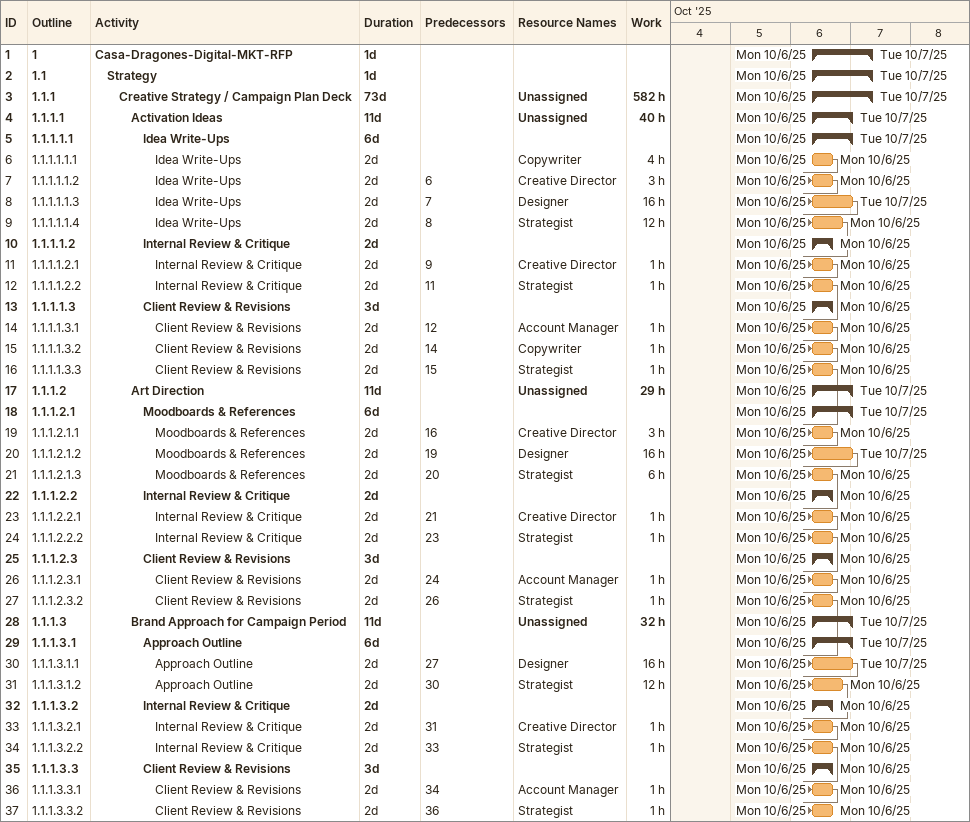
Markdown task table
| ID | WBS | Task | Duration | Start | Finish | Predecessors | Resources | Work (h) |
|---|---|---|---|---|---|---|---|---|
| 1 | 1 | **Casa-Dragones-Digital-MKT-RFP** | 1d | 2025-10-06 | 2025-10-07 |  |  |  |
| 2 | 1.1 | **Strategy** | 1d | 2025-10-06 | 2025-10-07 |  |  |  |
| 3 | 1.1.1 | **Creative Strategy / Campaign Plan Deck** | 73d | 2025-10-06 | 2025-10-07 |  | Unassigned | 582 |
| 4 | 1.1.1.1 | **Activation Ideas** | 11d | 2025-10-06 | 2025-10-07 |  | Unassigned | 40 |
| 5 | 1.1.1.1.1 | **Idea Write-Ups** | 6d | 2025-10-06 | 2025-10-07 |  |  |  |
| 6 | 1.1.1.1.1.1 | Idea Write-Ups | 2d | 2025-10-06 | 2025-10-06 |  | Copywriter | 4 |
| 7 | 1.1.1.1.1.2 | Idea Write-Ups | 2d | 2025-10-06 | 2025-10-06 | 6 | Creative Director | 3 |
| 8 | 1.1.1.1.1.3 | Idea Write-Ups | 2d | 2025-10-06 | 2025-10-07 | 7 | Designer | 16 |
| 9 | 1.1.1.1.1.4 | Idea Write-Ups | 2d | 2025-10-06 | 2025-10-06 | 8 | Strategist | 12 |
| 10 | 1.1.1.1.2 | **Internal Review & Critique** | 2d | 2025-10-06 | 2025-10-06 |  |  |  |
| 11 | 1.1.1.1.2.1 | Internal Review & Critique | 2d | 2025-10-06 | 2025-10-06 | 9 | Creative Director | 1 |
| 12 | 1.1.1.1.2.2 | Internal Review & Critique | 2d | 2025-10-06 | 2025-10-06 | 11 | Strategist | 1 |
| 13 | 1.1.1.1.3 | **Client Review & Revisions** | 3d | 2025-10-06 | 2025-10-06 |  |  |  |
| 14 | 1.1.1.1.3.1 | Client Review & Revisions | 2d | 2025-10-06 | 2025-10-06 | 12 | Account Manager | 1 |
| 15 | 1.1.1.1.3.2 | Client Review & Revisions | 2d | 2025-10-06 | 2025-10-06 | 14 | Copywriter | 1 |
| 16 | 1.1.1.1.3.3 | Client Review & Revisions | 2d | 2025-10-06 | 2025-10-06 | 15 | Strategist | 1 |
| 17 | 1.1.1.2 | **Art Direction** | 11d | 2025-10-06 | 2025-10-07 |  | Unassigned | 29 |
| 18 | 1.1.1.2.1 | **Moodboards & References** | 6d | 2025-10-06 | 2025-10-07 |  |  |  |
| 19 | 1.1.1.2.1.1 | Moodboards & References | 2d | 2025-10-06 | 2025-10-06 | 16 | Creative Director | 3 |
| 20 | 1.1.1.2.1.2 | Moodboards & References | 2d | 2025-10-06 | 2025-10-07 | 19 | Designer | 16 |
| 21 | 1.1.1.2.1.3 | Moodboards & References | 2d | 2025-10-06 | 2025-10-06 | 20 | Strategist | 6 |
| 22 | 1.1.1.2.2 | **Internal Review & Critique** | 2d | 2025-10-06 | 2025-10-06 |  |  |  |
| 23 | 1.1.1.2.2.1 | Internal Review & Critique | 2d | 2025-10-06 | 2025-10-06 | 21 | Creative Director | 1 |
| 24 | 1.1.1.2.2.2 | Internal Review & Critique | 2d | 2025-10-06 | 2025-10-06 | 23 | Strategist | 1 |
| 25 | 1.1.1.2.3 | **Client Review & Revisions** | 3d | 2025-10-06 | 2025-10-06 |  |  |  |
| 26 | 1.1.1.2.3.1 | Client Review & Revisions | 2d | 2025-10-06 | 2025-10-06 | 24 | Account Manager | 1 |
| 27 | 1.1.1.2.3.2 | Client Review & Revisions | 2d | 2025-10-06 | 2025-10-06 | 26 | Strategist | 1 |
| 28 | 1.1.1.3 | **Brand Approach for Campaign Period** | 11d | 2025-10-06 | 2025-10-07 |  | Unassigned | 32 |
| 29 | 1.1.1.3.1 | **Approach Outline** | 6d | 2025-10-06 | 2025-10-07 |  |  |  |
| 30 | 1.1.1.3.1.1 | Approach Outline | 2d | 2025-10-06 | 2025-10-07 | 27 | Designer | 16 |
| 31 | 1.1.1.3.1.2 | Approach Outline | 2d | 2025-10-06 | 2025-10-06 | 30 | Strategist | 12 |
| 32 | 1.1.1.3.2 | **Internal Review & Critique** | 2d | 2025-10-06 | 2025-10-06 |  |  |  |
| 33 | 1.1.1.3.2.1 | Internal Review & Critique | 2d | 2025-10-06 | 2025-10-06 | 31 | Creative Director | 1 |
| 34 | 1.1.1.3.2.2 | Internal Review & Critique | 2d | 2025-10-06 | 2025-10-06 | 33 | Strategist | 1 |
| 35 | 1.1.1.3.3 | **Client Review & Revisions** | 3d | 2025-10-06 | 2025-10-06 |  |  |  |
| 36 | 1.1.1.3.3.1 | Client Review & Revisions | 2d | 2025-10-06 | 2025-10-06 | 34 | Account Manager | 1 |
| 37 | 1.1.1.3.3.2 | Client Review & Revisions | 2d | 2025-10-06 | 2025-10-06 | 36 | Strategist | 1 |
